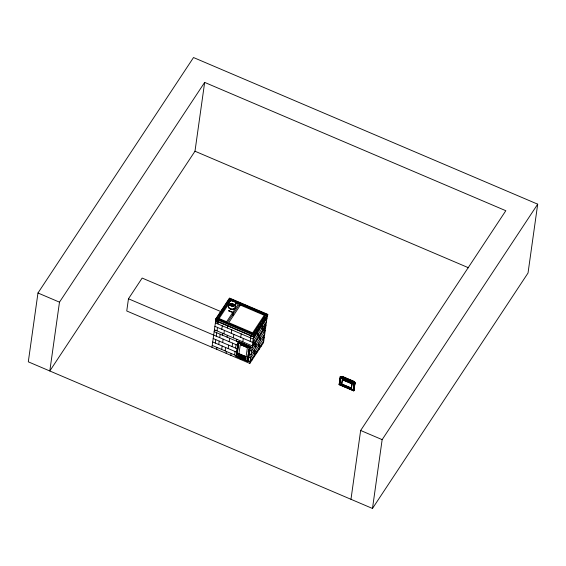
<?xml version="1.0" encoding="UTF-8"?>
<svg xmlns="http://www.w3.org/2000/svg" width="566" height="566" viewBox="0 0 566 566"><rect width="100%" height="100%" fill="white"/><g stroke="black" fill="none" stroke-linecap="round" stroke-linejoin="round"><path stroke-width="0.85" d="M228.827 310.967L229.025 310.557L228.862 310.989L233.178 312.807L233.326 312.39L233.107 312.92L232.683 312.743L232.909 312.269M232.704 312.644L233.319 312.609M233.341 312.453L228.954 310.621M236.949 355.108L236.39 355.165L236.85 354.953M37.972 292.99L28.3 361.823L372.485 508.466L528.028 273.01L537.7 204.177L193.515 57.534L37.972 292.99L59.487 302.159L49.808 370.985L194.987 151.221L204.659 82.395L505.82 210.715L360.648 430.478L350.97 499.304M220.867 311.604L142.151 278.062L128.461 298.784L126.749 310.982L249.818 363.422L263.508 342.699L267.301 315.715M215.611 319.104L215.391 320.667L253.681 336.982L267.577 315.948L267.796 314.385L229.506 298.07L215.611 319.104L253.985 335.419M211.96 347.291L215.908 319.196M217.5 318.87L253.214 334.082L217.5 318.87L230.178 299.563L265.864 314.937L230.178 299.563M215.292 343.074L215.773 339.628M216.254 336.19L216.743 332.744M217.004 330.869L217.486 327.431M217.974 323.985L218.335 321.41M216.693 349.307L216.955 347.432M218.731 344.538L219.212 341.1M219.7 337.654L220.181 334.216M221.787 329.263L222.275 325.818M222.332 335.129L222.594 333.254M221.688 349.448L222.176 346.003M222.657 342.564L223.138 339.119M223.888 333.806L224.369 330.36M230.291 299.817L265.553 315L230.291 299.817L217.825 318.807L253.108 333.841L265.574 314.845M227.313 322.684L239.736 304.006M230.412 305.152L230.659 303.433M227.44 328.018L227.801 325.443M225.134 350.913L225.615 347.474M227.065 337.145L227.327 335.27M226.159 353.34L226.421 351.465M232.541 314.307L233.157 312.545M232.647 314.583L232.895 312.835M232.859 314.236L233.128 312.361M228.197 348.571L228.678 345.133M229.166 341.687L229.647 338.249M232.845 315.389L233.213 312.765M231.253 333.296L231.742 329.851M230.893 355.356L231.154 353.481M232.124 346.597L232.605 343.152M233.355 337.838L233.836 334.393M234.593 354.946L235.081 351.507M235.562 348.062L236.05 344.623M236.531 341.178L236.793 339.303M236.036 356.509L238.229 341.489L250.278 346.625L248.085 361.639L236.036 356.509L236.241 356.198L247.406 360.775L236.722 356.502L238.802 342.515L249.344 347.008L247.363 360.839L236.829 356.347M236.369 355.321L238.336 341.333L250.377 346.47L248.085 361.639M236.949 355.49L238.321 345.96M238.562 344.234L238.802 342.515M240.72 337.329L241.201 333.883M238.619 355.986L245.821 358.851L238.619 355.986L238.76 354.981M238.937 353.729L240.302 344.567L247.406 347.588L246.033 356.757L238.937 353.729L246.033 356.757M240.359 359.389L240.529 358.137M242.821 341.871L243.302 338.426M245.715 359.007L245.962 357.853L238.725 354.797M248.134 352.13L248.403 350.425M247.264 360.995L249.344 347.008L238.76 342.579M250.186 341.362L250.667 337.916M249.818 363.422L253.61 336.437M253.681 336.982L253.901 335.419L267.796 314.385M253.526 344.022L254.014 340.576M254.495 337.138L254.856 334.556M252.103 359.969L252.365 358.094M254.304 344.326L254.566 342.451M254.403 344.17L254.665 342.288M253.886 353.078L254.367 349.639M254.856 346.201L255.337 342.755M254.382 356.516L255.132 351.196M255.613 347.757L256.101 344.312M256.582 340.874L256.844 338.999M257.332 335.553L257.813 332.115M258.089 337.11L258.577 333.671M259.058 330.226L259.419 327.65M256.667 353.064L256.929 351.182M258.86 337.421L259.129 335.539M258.45 346.173L258.931 342.734M259.419 339.289L259.9 335.85M258.945 349.611L259.695 344.291M260.176 340.845L260.664 337.407M261.145 333.968L261.407 332.086M261.895 328.648L262.376 325.202M262.652 330.204L263.133 326.766M263.622 323.32L264.103 319.882M261.23 346.151L261.492 344.277M263.423 330.509L263.692 328.634M263.013 339.267L263.494 335.822M263.982 332.384L264.464 328.945M264.725 327.063L265.213 323.625M265.695 320.179L266.055 317.604M339.098 384.675L340.428 376.383L355.059 382.609L353.934 390.59L353.729 390.901L339.098 384.675L339.31 384.356M339.423 383.557L340.428 376.383M340.895 377.564L339.933 384.441L353.05 390.038L354.019 383.154L340.895 377.564L339.784 384.668L353.014 390.101M341.68 384.144L342.402 379.609L352.08 383.734L351.465 388.113L341.68 384.144L342.402 379.609M351.366 388.269L352.08 383.734M353.417 387.455L353.658 385.736M354.479 383.281L354.698 381.682L342.225 376.362M353.729 390.901L355.059 382.609M372.485 508.466L382.156 439.64L537.7 204.177M217.514 322.153C216.941 321.552 215.929 321.941 217.061 322.104M216.82 321.672L217.585 322.04M59.487 302.159L204.659 82.395M215.809 319.351L229.697 298.317M216.785 318.064L217.698 316.684M219.07 314.611L219.983 313.231M221.264 311.286L222.098 310.026M222.509 309.404L223.337 308.145M226.365 303.56L227.737 301.487M228.65 300.107L229.563 298.728M228.777 303.892L219.099 318.545L226.633 321.757L238.244 304.175L235.23 302.888M214.988 330.395L214.16 331.648L252.019 347.779L265.709 327.056M238.336 341.333L238.123 341.652L250.172 346.781L250.377 346.47M239.185 343.01L248.75 347.17M240.302 344.567L247.406 347.588M253.214 334.082L265.886 314.781M253.667 335.482L267.562 314.448M254.042 336.02L267.258 316.012M266.94 318.297L253.25 339.02L215.391 322.889M266.452 321.743L252.769 342.458L214.903 326.327M265.97 325.181L252.28 345.904L214.422 329.773M265.221 330.502L251.537 351.217L248.955 350.121M264.739 333.94L251.049 354.663L248.474 353.559M264.258 337.386L250.568 358.101L248.63 357.28M263.77 340.824L250.087 361.547L248.149 360.719M353.545 383.281L347.807 380.918M353.156 389.528L353.127 389.932L353.524 389.684M251.233 336.246C250.681 338.001 251.226 334.499 250.816 336.494M194.987 151.221L468.549 267.782M229.379 298.381L267.676 314.696M243.267 304.466L245.686 305.499M247.3 306.185L249.712 307.211M239.22 304.791L240.295 305.244M230.129 305.032L233.475 306.454M217.167 319.995L218.455 320.547M215.71 320.604L249.542 335.022M251.962 336.048L253.568 336.735M342.416 376.609L354.465 381.746M340.223 376.694L354.847 382.927M340.859 377.628L353.976 383.217M340.753 377.784L353.877 383.373M343.541 379.1L347.375 380.734M342.296 379.765L351.981 383.889M341.786 383.989L351.465 388.113M342.713 384.802L345.062 385.807M346.633 386.472L351.33 388.474M341.899 385.029L344.192 386.012M340.93 385.05L343.371 386.09M344.998 386.783L353.934 390.59M239.39 342.274L240.897 343.017M242.432 343.576L247.752 345.939M238.654 342.734L249.196 347.227M128.461 298.784L237.982 345.444M213.191 338.532L237.501 348.889M212.71 341.97L237.013 352.328M238.505 353.764L240.798 354.74M242.319 355.391L246.132 357.019M238.484 354.861L246.012 358.073M241.802 357.719L244.151 358.717M212.222 345.416L236.673 355.83M243.755 358.964L246.175 359.997M236.142 356.354L247.384 361.143M360.648 430.478L382.156 439.64M228.438 305.831A3.552 2.667 8 0 1 233.97 304.487A3.552 2.667 8 0 1 233.638 308.979A3.552 2.667 8 0 1 228.381 306.524M228.416 305.987A3.552 2.667 8 0 1 233.949 304.642A3.552 2.667 8 0 1 233.617 309.135A3.552 2.667 8 0 1 228.36 306.68M236.73 352.547L237.295 352.66L236.751 352.498M237.593 346.42L238.159 346.534L237.593 346.42M237.946 343.916L238.505 344.029L237.946 343.916M353.325 387.179C353.842 387.781 354.005 385.665 353.325 387.179M353.743 384.18L354.309 384.293L353.743 384.18M340.329 376.539L339.204 384.512L353.835 390.745L354.953 382.772L340.329 376.539M217.457 320.696L218.179 321.163L217.5 320.646M251.113 335.037L251.842 335.504L251.113 335.037M240.394 305.088L228.784 322.67L252.655 332.843L264.265 315.262L240.394 305.088M229.541 308.484A3.644 2.745 8 0 0 235.477 307.267A3.644 2.745 8 0 0 230.709 303.864A3.644 2.745 8 0 0 229.541 308.484M229.98 305.35A3.644 2.745 8 0 0 235.916 304.133A3.644 2.745 8 0 0 231.154 300.737A3.644 2.745 8 0 0 229.98 305.35M230.044 305.3A3.552 2.667 8 0 0 235.824 304.119A3.552 2.667 8 0 0 231.183 300.808A3.552 2.667 8 0 0 230.044 305.3"/></g></svg>
